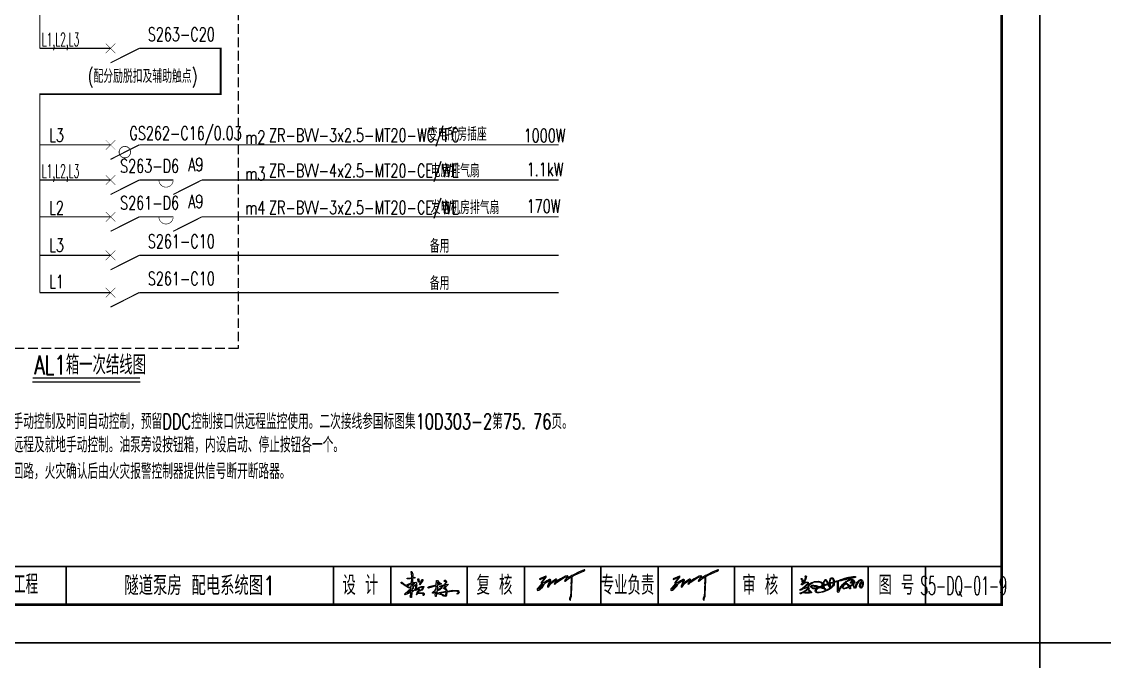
# Model space of a CAD drawing. Header units: millimetres. Extents: x 210068 to 672068, y -299976 to -107099.
# Drawn here: x 393402 to 421754, y -264974 to -248233 of the extents above; entities that cross this region are included whole.
import ezdxf
from ezdxf.enums import TextEntityAlignment as Align

# ---------------------------------------------------------------- set-up
doc = ezdxf.new("R2010")
doc.units = ezdxf.units.MM
doc.header["$LTSCALE"] = 1000
doc.header["$MEASUREMENT"] = 0
doc.linetypes.add('DASH', pattern=[0.35, 0.25, -0.1])
for name, color, linetype in [('1', 1, 'Continuous'), ('BXT', 7, 'Continuous'), ('E-SYST', 7, 'Continuous'), ('E-SYST-DIM', 3, 'Continuous'), ('E-TEXT-PLAN', 7, 'Continuous'), ('E-TEXT-PLAN-DER', 7, 'Continuous'), ('E-TEXT-SYST', 7, 'Continuous'), ('图框', 7, 'Continuous')]:
    doc.layers.add(name, color=color, linetype=linetype)
doc.styles.add('IDQSTYLE', font='simplex1.shx', dxfattribs={"width": 0.7, "bigfont": 'hztxt.shx'})
doc.styles.get("Standard").update_dxf_attribs({"font": 'simplex1.shx', "width": 0.7, "bigfont": 'HZTXT.shx'})
doc.styles.add('四航院', font='simplex1.shx', dxfattribs={"width": 0.7, "height": 3.5, "bigfont": 'HZTXT.shx'})

# ---------------------------------------------------------------- blocks, each defined once
blk = doc.blocks.new('HC000792')
at = {"color": 0, "linetype": 'Continuous'}
for points, const_width in [([(0, -7.5), (-3.79, 0)], 0.3), ([(1.25, 1.25), (-1.25, -1.25)], 0.1), ([(-1.25, 1.25), (1.25, -1.25)], 0.1)]:
    blk.add_lwpolyline(points, dxfattribs=dict(at, const_width=const_width))
at = {"color": 0, "linetype": 'Continuous', "const_width": 0.2}
blk.add_lwpolyline([(-1.9, -5.25, 1), (-1.9, -2.25, 1)], format="xyb", close=True, dxfattribs=at)
at = {"layer": 'E-TEXT-PLAN-DER', "color": 0, "style": 'IDQSTYLE', "width": 0.7}
blk.add_attdef('PSFHATT', (3.25, -7.5), '', height=2.5, dxfattribs=at)
blk = doc.blocks.new('HC000789')
at = {"color": 0, "linetype": 'Continuous'}
for points, const_width in [([(0, -7.5), (-3.79, 0)], 0.3), ([(1.25, 1.25), (-1.25, -1.25)], 0.1), ([(-1.25, 1.25), (1.25, -1.25)], 0.1)]:
    blk.add_lwpolyline(points, dxfattribs=dict(at, const_width=const_width))
at = {"layer": 'E-TEXT-PLAN-DER', "color": 0, "style": 'IDQSTYLE', "width": 0.7}
blk.add_attdef('PSFHATT', (3.25, -7.5), '', height=2.5, dxfattribs=at)
blk = doc.blocks.new('series')
at = {"width": 0.75}
for tag, height, p in [('页码', 4, (-35, -19)), ('图名', 5, (-220, -282)), ('图号', 5, (-20, -282))]:
    blk.add_attdef(tag, text='', height=height, dxfattribs=at).set_placement(p, align=Align.MIDDLE_CENTER)
blk = doc.blocks.new('1104A')
at = {"color": 3, "linetype": 'Continuous', "const_width": 0.15}
blk.add_lwpolyline([(0, 3.75, 1), (0, 0)], format="xyb", dxfattribs=at)
at = {"color": 3, "linetype": 'Continuous', "const_width": 0.3}
blk.add_lwpolyline([(0, -7.5), (-3.79, 0)], dxfattribs=at)

msp = doc.modelspace()

# ---------------------------------------------------------------- hatches: boundary and pattern name
at = {"linetype": 'Continuous'}
h = msp.add_hatch(color=256, dxfattribs=at)
h.paths.add_polyline_path([(403605.3, -263016.1), (403584.3, -263040.1), (403584.3, -263052.1), (403599.3, -263058.1), (403437.3, -263211.1), (403434.3, -263229.1), (403443.3, -263235.1), (403593.3, -263169.1), (403593.3, -263226.1), (403575.3, -263265.1), (403584.3, -263274.1), (403584.3, -263304.1), (403608.3, -263307.1), (403617.3, -263160.1), (403713.3, -263097.1), (403713.3, -263118.1), (403728.3, -263124.1, -0.219057), (403908.3, -263037.1), (403878.3, -263091.1), (403827.3, -263133.1), (403884.3, -263112.1), (403920.3, -263070.1), (403929.3, -263019.1, 0.293496), (403734.3, -263100.1), (403740.3, -263001.1), (403749.3, -262986.1), (403746.3, -262968.1), (403722.3, -262989.1, -0.49928), (403620.3, -263127.1), (403632.3, -263073.1), (403653.3, -263064.1), (403650.3, -263031.1), (403638.3, -263034.1), (403707.3, -262986.1), (403740.3, -262944.1), (403743.3, -262917.1), (403722.3, -262902.1), (403638.3, -262908.1), (403638.3, -262833.1), (403647.3, -262797.1), (403686.3, -262788.1), (403686.3, -262800.1), (403701.3, -262797.1), (403701.3, -262773.1), (403647.3, -262776.1), (403641.3, -262689.1), (403620.3, -262620.1), (403605.3, -262620.1), (403602.3, -262650.1), (403611.3, -262662.1), (403617.3, -262782.1), (403584.3, -262794.1), (403500.3, -262794.1), (403500.3, -262818.1), (403575.3, -262815.1), (403617.3, -262803.1), (403611.3, -262920.1), (403500.3, -262965.1), (403509.3, -262998.1), (403524.3, -262998.1), (403524.3, -262980.1), (403545.3, -262980.1), (403557.3, -262962.1), (403611.3, -262944.1)])
h.paths.add_polyline_path([(403632.3, -262977.1), (403638.3, -262935.1), (403692.3, -262926.1), (403692.3, -262938.1), (403641.3, -262983.1)], flags=16)
h.paths.add_polyline_path([(403596.3, -263088.1), (403596.3, -263142.1), (403500.3, -263190.1)], flags=16)
for points in [[(403785.3, -262875.1), (403785.3, -262851.1), (403773.3, -262854.1), (403779.3, -262815.1), (403803.3, -262815.1), (403809.3, -262905.1), (403800.3, -262905.1)], [(403533.3, -263052.1), (403566.3, -263055.1), (403569.3, -263040.1), (403554.3, -263022.1), (403545.3, -263031.1), (403491.3, -263004.1), (403359.3, -262902.1), (403338.3, -262902.1, 0.426792), (403380.3, -262950.1), (403389.3, -262965.1)], [(403827.3, -262971.1), (403821.3, -262965.1), (403881.3, -262863.1), (403851.3, -262869.1), (403893.3, -262833.1), (403908.3, -262836.1), (403908.3, -262863.1)], [(404487.3, -262941.1), (404496.3, -262950.1), (404526.3, -262911.1, 0.66475), (404478.3, -262851.1), (404472.3, -262893.1), (404490.3, -262878.1, -0.537712)]]:
    msp.add_hatch(color=256, dxfattribs=at).paths.add_polyline_path(points)
h = msp.add_hatch(color=256, dxfattribs=at)
h.paths.add_polyline_path([(407055, -262958.5), (407062.2, -262954.9), (407055, -262976.5), (407015.4, -263026.9), (406972.2, -263066.5), (406936.2, -263088.1), (406957.8, -263048.5)], flags=17)
h.paths.add_polyline_path([(408145.8, -262580.5), (408142.2, -262576.9), (408131.4, -262576.9), (408091.8, -262598.5), (408005.4, -262630.9), (407832.6, -262717.3), (407796.6, -262724.5), (407785.8, -262735.3), (407785.8, -262742.5), (407706.6, -262792.9), (407713.8, -262753.3), (407699.4, -262738.9), (407685, -262735.3), (407638.2, -262749.7), (407515.8, -262814.5), (407418.6, -262879.3), (407411.4, -262879.3), (407422.2, -262850.5), (407418.6, -262832.5), (407411.4, -262825.3), (407389.8, -262825.3), (407289, -262893.7), (407213.4, -262969.3), (407256.6, -262850.5), (407256.6, -262839.7), (407245.8, -262828.9), (407217, -262836.1), (407155.8, -262868.5), (407073, -262922.5), (407033.4, -262915.3), (407141.4, -262767.7), (407145, -262753.3), (407127, -262742.5), (406965, -262810.9), (406965, -262821.7), (406975.8, -262828.9), (407112.6, -262771.3), (407008.2, -262911.7), (407008.2, -262926.1), (407015.4, -262933.3), (407047.8, -262940.5), (407001, -262976.5), (406911, -263066.5), (406903.8, -263080.9), (406903.8, -263109.7), (406914.6, -263120.5), (406947, -263109.7), (406983, -263084.5), (407037, -263034.1), (407065.8, -262998.1), (407101.8, -262926.1), (407188.2, -262872.1), (407231.4, -262854.1), (407170.2, -263008.9), (407170.2, -263023.3), (407184.6, -263034.1), (407209.8, -263012.5), (407245.8, -262962.1), (407289, -262918.9), (407350.2, -262872.1), (407397, -262846.9), (407386.2, -262882.9), (407350.2, -262944.1), (407357.4, -262958.5), (407379, -262947.7), (407411.4, -262908.1), (407555.4, -262814.5), (407634.6, -262774.9), (407670.6, -262760.5), (407688.6, -262760.5), (407688.6, -262774.9), (407620.2, -262864.9), (407623.8, -262875.7), (407638.2, -262875.7), (407713.8, -262810.9), (407789.4, -262767.7), (407793, -262875.7), (407785.8, -262929.7), (407789.4, -262972.9), (407782.2, -263034.1), (407782.2, -263156.5), (407771.4, -263260.9), (407746.2, -263332.9), (407749.8, -263358.1), (407764.2, -263376.1), (407771.4, -263376.1), (407778.6, -263365.3), (407771.4, -263336.5), (407796.6, -263271.7), (407803.8, -263224.9), (407818.2, -262836.1), (407814.6, -262753.3), (407893.8, -262706.5), (408113.4, -262612.9), (408153, -262587.7)])
h = msp.add_hatch(color=256, dxfattribs=at)
h.paths.add_polyline_path([(410555, -262958.5), (410562.2, -262954.9), (410555, -262976.5), (410515.4, -263026.9), (410472.2, -263066.5), (410436.2, -263088.1), (410457.8, -263048.5)], flags=17)
h.paths.add_polyline_path([(411645.8, -262580.5), (411642.2, -262576.9), (411631.4, -262576.9), (411591.8, -262598.5), (411505.4, -262630.9), (411332.6, -262717.3), (411296.6, -262724.5), (411285.8, -262735.3), (411285.8, -262742.5), (411206.6, -262792.9), (411213.8, -262753.3), (411199.4, -262738.9), (411185, -262735.3), (411138.2, -262749.7), (411015.8, -262814.5), (410918.6, -262879.3), (410911.4, -262879.3), (410922.2, -262850.5), (410918.6, -262832.5), (410911.4, -262825.3), (410889.8, -262825.3), (410789, -262893.7), (410713.4, -262969.3), (410756.6, -262850.5), (410756.6, -262839.7), (410745.8, -262828.9), (410717, -262836.1), (410655.8, -262868.5), (410573, -262922.5), (410533.4, -262915.3), (410641.4, -262767.7), (410645, -262753.3), (410627, -262742.5), (410465, -262810.9), (410465, -262821.7), (410475.8, -262828.9), (410612.6, -262771.3), (410508.2, -262911.7), (410508.2, -262926.1), (410515.4, -262933.3), (410547.8, -262940.5), (410501, -262976.5), (410411, -263066.5), (410403.8, -263080.9), (410403.8, -263109.7), (410414.6, -263120.5), (410447, -263109.7), (410483, -263084.5), (410537, -263034.1), (410565.8, -262998.1), (410601.8, -262926.1), (410688.2, -262872.1), (410731.4, -262854.1), (410670.2, -263008.9), (410670.2, -263023.3), (410684.6, -263034.1), (410709.8, -263012.5), (410745.8, -262962.1), (410789, -262918.9), (410850.2, -262872.1), (410897, -262846.9), (410886.2, -262882.9), (410850.2, -262944.1), (410857.4, -262958.5), (410879, -262947.7), (410911.4, -262908.1), (411055.4, -262814.5), (411134.6, -262774.9), (411170.6, -262760.5), (411188.6, -262760.5), (411188.6, -262774.9), (411120.2, -262864.9), (411123.8, -262875.7), (411138.2, -262875.7), (411213.8, -262810.9), (411289.4, -262767.7), (411293, -262875.7), (411285.8, -262929.7), (411289.4, -262972.9), (411282.2, -263034.1), (411282.2, -263156.5), (411271.4, -263260.9), (411246.2, -263332.9), (411249.8, -263358.1), (411264.2, -263376.1), (411271.4, -263376.1), (411278.6, -263365.3), (411271.4, -263336.5), (411296.6, -263271.7), (411303.8, -263224.9), (411318.2, -262836.1), (411314.6, -262753.3), (411393.8, -262706.5), (411613.4, -262612.9), (411653, -262587.7)])
h = msp.add_hatch(color=256)
h.paths.add_polyline_path([(413931.4, -262757.8, 0.4327362), (413923.3, -262751, -0.414825), (413917.2, -262746.2, -0.2174435), (413939.8, -262739.1, -0.3028238), (413952.6, -262758.1, -0.0646195), (413938.8, -262824.4, 0.0020696), (413892.8, -262901.3, -0.0118612), (413863.8, -262927.4, 0.7994399), (413876.4, -262930.3, -0.0277972), (413939.3, -262900.3, -0.1025058), (413987.2, -262901.1, -0.2791053), (413997.7, -262911.2, -0.3766822), (413994.9, -262952.2, -0.0137946), (413903.5, -263034.3, 0.0411371), (413884.8, -263049.4, 0.3266972), (413899.9, -263050.9, -0.0497927), (413968.5, -263037.2, 0.1381295), (413991.1, -263030, 0.0043732), (413996.8, -262998.1, -0.0037903), (414028, -262954.7, -0.0731098), (414091.9, -262912.5, -0.0392957), (414163.9, -262888.1, -0.0576859), (414298.5, -262881.6, -0.0451618), (414362.2, -262913.1, -0.096541), (414385.9, -262954.3, -0.063701), (414373.9, -262990.6, 0.7152111), (414379.2, -262993.8, 0.0348217), (414393.7, -262986, -0.0050491), (414393.3, -262945.9, -0.0699507), (414406, -262887.4, -0.0946028), (414451.8, -262833, -0.4266704), (414466, -262834.8, -0.1664051), (414490.4, -262862.8, -0.0455592), (414518.9, -262919.7, 0.3457404), (414534.6, -262937.1, 0.3271849), (414558.7, -262926.4, -0.006336), (414564.2, -262859.7, -0.0704587), (414593.8, -262798.8, -0.2771538), (414634.7, -262787.8, -0.2582571), (414659.4, -262811.6, -0.0598532), (414680.3, -262859.4, 0.0331616), (414683.2, -262888.3), (414723, -262878.4, 0.0061849), (414781.2, -262863.1, -0.0154702), (414928.5, -262808.3, -0.0237323), (415052.8, -262774.5, -0.0275198), (415179.7, -262755.1, -0.0939047), (415233.7, -262755.7, -0.6394761), (415234.5, -262779.2, -0.0844158), (415170.3, -262799.9, -0.0132345), (415031.7, -262827.4, 0.00764), (414800.5, -262879.1, 0.4170973), (414787.5, -262896.9, -0.0068591), (414784.8, -263060.8, 0.052186), (414786.3, -263105.7, 0.9171388), (414798.3, -263107.1, -0.0654685), (414854.8, -263016.8, -0.040623), (414923, -262933, -0.0295505), (415006.8, -262873.5, -0.0510813), (415097.4, -262831.9, -0.0592818), (415159.4, -262830.6, -0.0981614), (415205.2, -262857.1, -0.1186853), (415217.9, -262908.9, -0.1726922), (415198, -262949.3, 0.0946632), (415182.9, -262958.9, 0.0521788), (415212.9, -263028.2, 0.3405225), (415226.7, -263038, 0.25885), (415235.6, -263023.5, -0.0721136), (415254.2, -262949, -0.0415148), (415313.7, -262864.7, -0.0470668), (415350.5, -262837.2, -0.1827595), (415383.1, -262830.6, -0.2343197), (415420, -262859.1, -0.0735697), (415433.5, -262892, -0.0388471), (415436.8, -262917.1, -0.074643), (415426.2, -263010.6, -0.0217995), (415413.7, -263041.5, -0.1539104), (415388.4, -263061.2, -0.223788), (415370, -263058.2, -0.1622081), (415346, -263026.9, -0.1397454), (415348, -262973.4, -0.0385409), (415379.4, -262893, 0.0143412), (415391.9, -262869.1, 0.309375), (415388.1, -262856.4, 0.2722505), (415371.7, -262851.2, 0.128075), (415345.2, -262868.2, 0.0555112), (415309.1, -262908.8, 0.0577165), (415275.9, -262967, 0.0259253), (415254.8, -263034.6, -0.168675), (415233.3, -263064.8, -0.1362568), (415210.1, -263058.4, -0.1167027), (415180.9, -263008.3, -0.032028), (415171.6, -262981.3, 0.5041088), (415163.2, -262980.4, -0.0231096), (415131.8, -262998.9, -0.0152378), (415105.7, -263013.2, 0.3334555), (415101.3, -263026.4, 0.044295), (415106.7, -263064.8, -0.2384524), (415102.4, -263079.3, -0.2012734), (415089.6, -263078.5, -0.0718023), (415077.2, -263067.4, -0.1000271), (415065.3, -263042.2, 0.2425395), (415060.1, -263034.9, 0.2253254), (415048.4, -263038.3, -0.0305318), (414970.2, -263072.2, -0.0623434), (414931.6, -263078.2, -0.0254803), (414916, -263070.3, -0.1584213), (414900.9, -263042.2, -0.0347172), (414900.3, -263035.2, -0.0931023), (414912, -262998.9, -0.0511314), (414946.2, -262952.1, -0.0518468), (414978.2, -262930, -0.0699281), (415005.5, -262929.7, -0.0862153), (415032.2, -262947, 0.0042666), (415050, -262967.7, -0.0082458), (415072.9, -263007.1, 0.4672977), (415085.5, -263006.7, 0.2152786), (415089, -262988.9, -0.1146676), (415091.9, -262982.5, -0.2545008), (415097.8, -262988.2, 0.157949), (415102.8, -262995.2, 0.0496999), (415132.9, -262976.5, 0.0431146), (415161.5, -262955.9, 0.1935942), (415153.7, -262941.3, -0.0042784), (415140, -262907.1, 0.3613943), (415129.5, -262909.2, 0.0482181), (415114.6, -262928.1, -0.1901289), (415105.6, -262926, -0.2330104), (415108.1, -262911.7, -0.1097301), (415128, -262884.1, -0.4251917), (415152.1, -262884, -0.0321403), (415165.6, -262916.4, 0.0623462), (415176.2, -262938.1, 0.1551652), (415187.1, -262933.2, 0.1479596), (415194.6, -262901, 0.1345155), (415177.9, -262863.1, 0.1393905), (415122.6, -262846.3, 0.0360024), (415040.6, -262873.9, 0.0208982), (414954.5, -262930.7, 0.0282837), (414870.6, -263024.2), (414839, -263070.5), (414810.5, -263141.6), (414794.1, -263171.1), (414778.9, -263171.1), (414769.7, -263159.6), (414765.8, -263129.7, -0.0460679), (414764.8, -262994.1, -0.0082422), (414767.5, -262927.4, 0.0338811), (414768, -262897.7, 0.5113301), (414756.3, -262887.2, -0.0582598), (414703.8, -262902.4, 0.1369115), (414687.5, -262911.3, 0.1861389), (414682.5, -262940.9, -0.2193356), (414658.3, -263001.5, -0.0562723), (414574.2, -263080.5, -0.0279825), (414409, -263152.7, -0.0286218), (414285.9, -263180.7, -0.0620296), (414231.2, -263177.7, -0.1104476), (414190.2, -263155.8, -0.1967704), (414182.3, -263118.8, -0.1131678), (414200.7, -263084.9, -0.0371835), (414218.7, -263073.2, 0.6466787), (414214.9, -263070.7, -0.1576124), (414187.9, -263078.2, -0.0170253), (414133.2, -263075.5, -0.1193186), (414089.8, -263053.6, -0.1690436), (414067.5, -263020.3, -0.2332322), (414074.7, -262995.2, -0.1410183), (414107.2, -262979.7, -0.0508835), (414148.4, -262981.8, -0.0195394), (414209, -262993.7, -0.0304809), (414299, -263019.2, 0.1215215), (414315.8, -263019, 0.0485331), (414345.8, -262998.4, 0.147562), (414361.2, -262971.6, 0.1370582), (414358.9, -262939.5, 0.0665455), (414332.6, -262915.7, 0.0377993), (414284.9, -262899.9, 0.0299176), (414214, -262900, 0.0427972), (414133.1, -262915.4, 0.0420571), (414057.7, -262958.3, 0.0981624), (414018.3, -263002.5, 0.0841314), (414009, -263033.8, -0.1519375), (414024.3, -263057.6, -0.3106588), (414014, -263067.9, 0.3875144), (414011.5, -263084.3, 0.0608374), (414042.1, -263124.8, -0.0011282), (414058.2, -263140.2, 0.0072521), (414086.9, -263162.6, -0.3491084), (414090.2, -263175.6, 1.2567844), (414087.3, -263178.6, -0.2568734), (414070.7, -263183.6, -0.0124278), (413999.7, -263189, -0.0245348), (413891.4, -263185.3, 0.0325614), (413850.9, -263185.9, -0.0617886), (413801.8, -263208.4, -0.5628851), (413784.1, -263192.9, -0.2086462), (413797.7, -263178.2, -0.1119134), (413851.5, -263167.9, 0.0189876), (413870.2, -263156.2, -0.0015636), (413965.4, -263088.4, 0.0431656), (413997.3, -263064.9, 0.2774168), (413987.7, -263052.2, 0.0215885), (413911.9, -263068, 0.0625001), (413853, -263084.8, 0.0430708), (413806.1, -263115, -0.1160671), (413783.6, -263110.2, -0.4490408), (413788.4, -263096.8, -0.0009373), (413818.6, -263079.1, 0.0358329), (413899.3, -263015.4, 0.0144033), (413977.1, -262944.3, -0.0026158), (413988.9, -262928.2, 0.2401308), (413982.9, -262913.2, 0.1301719), (413938.3, -262917.7, 0.0410354), (413883.1, -262948.8, 0.0090065), (413848.7, -262969.5, -0.1516466), (413820.8, -262966.8, -0.1315232), (413813.9, -262955.4, -0.1772201), (413833.1, -262934.8, -0.0119865), (413846, -262920.7, 0.1895782), (413845.1, -262895.2, 0.0195597), (413841.8, -262857.4, 0.0812343), (413822.2, -262834, -0.0497585), (413812.9, -262820.6, -0.2540424), (413814.6, -262808.2, -0.30104), (413830.3, -262806, -0.2307617), (413832.5, -262808.3, -0.0165178), (413847.1, -262827.2, -0.0043282), (413863.2, -262849.6, -0.0040155), (413866.7, -262894.1, 0.3889693), (413879, -262888.7, -0.0727992), (413901.5, -262853.3, -0.0107612), (413915.6, -262821.5, 0.0023371), (413929.1, -262784.8, 0.0646151)])
h.paths.add_polyline_path([(414486.7, -262900.2, 0.0065219), (414505.4, -262931.7, -0.2716971), (414508, -262944.4, -0.240232), (414498.3, -262950.5, 0.046381), (414472.1, -262957.1, 0.0200979), (414417.9, -262979.5, -0.4281212), (414407.5, -262978.2, -0.2210185), (414404.5, -262967.3, -0.046018), (414412, -262912.4, 0.0496636), (414423.5, -262884, -0.130486), (414447.2, -262856.9), (414454, -262854.5, -0.3156224), (414464.4, -262863.8, -0.0200788)], flags=16)
h.paths.add_polyline_path([(414518, -262963.9, 0.0405167), (414520.4, -262976, -0.0162823), (414540.6, -263012.7, 0.0839158), (414563.5, -263040.9, 0.4083665), (414576.3, -263039.6, 0.0091667), (414575.6, -263009.7, 0.0198115), (414571.4, -262954.9, -0.183743), (414577.6, -262942.5, -0.0325545), (414595.7, -262938.2, 0.0125035), (414652.1, -262920.7, -0.1784633), (414662.3, -262918.1, -0.0798844), (414663.5, -262940.1, -0.0426192), (414640.3, -262985, -0.0147428), (414585.3, -263048.4, 0.0005419), (414486.3, -263101.3, -0.01808), (414370.6, -263147.5, -0.0364788), (414303.2, -263160.8, -0.056104), (414243.7, -263160, -0.1075588), (414214.2, -263145.6, -0.1739776), (414203.8, -263122.4, -0.2239365), (414214.2, -263099.1, -0.0605148), (414252.1, -263072.1, -0.0176263), (414304, -263046.9, -0.1133686), (414314.3, -263046.9, 0.0030335), (414351, -263057.3, -0.0104927), (414397.4, -263071.4, -0.0302672), (414415.1, -263078.9, -0.0453155), (414425.9, -263084.9, -0.1046585), (414429, -263086.7, 0.1444517), (414444, -263093.3, 0.4530348), (414455.2, -263089.6, 0.3138115), (414456.2, -263083.2, 0.0522387), (414439.3, -263071.8, 0.0569054), (414421.8, -263061.9, -0.2850284), (414418.2, -263054.6, 0.0893207), (414413.7, -263029.1, -0.1474286), (414409.6, -263008.8, -0.2223063), (414421.9, -262999.9, 0.0107226), (414469.8, -262981, 0.0287759), (414509.3, -262962.9, -0.4496064)], flags=16)
h.paths.add_polyline_path([(414579.8, -262862.5, -0.0474508), (414595.6, -262821.2, -0.3272478), (414619.2, -262807.7, -0.2577654), (414644.6, -262830.6, 0.0319868), (414653.7, -262851.8, -0.0621655), (414659.7, -262892.4, -0.4762855), (414652.7, -262900.5, -0.021082), (414601.1, -262916.8, -0.0341056), (414579.4, -262922, -0.2405952), (414575.1, -262916.6, -0.0718276)], flags=16)
h.paths.add_polyline_path([(414536.7, -262952.6, -0.3115096), (414538.7, -262952.1, 0.0911218), (414547, -262952.2, -0.0446169), (414559, -262950.6, -0.2547374), (414561.5, -262956.6, 0.043825), (414561.7, -262980.1, 0.0541408), (414565.8, -263003.5, -0.5119127), (414564.1, -263007.3, -0.250815), (414557.4, -263003.5, -0.0680889), (414554.3, -262997.3, 0.0275946), (414545.7, -262971.4), (414536.5, -262955.2, -0.4388178)], flags=16)
h.paths.add_polyline_path([(414394.3, -263008.9, -0.0707934), (414400.2, -263025.9, -0.03684), (414403.1, -263050, -0.5117016), (414398.3, -263051.7, 0.0080913), (414375, -263043.5, -0.0360686), (414354.4, -263035.1, 0.0687236), (414337.8, -263032.8, -1.0248645), (414337.9, -263029.4, 0.0863238), (414346.7, -263027.5, 0.0287724), (414378.4, -263010.1, -0.2793862)], flags=16)
h.paths.add_polyline_path([(414280.9, -263038.4, 0.1271146), (414273.7, -263041.3, -0.0846139), (414251.5, -263050.9, -0.0075428), (414208, -263059.8, -0.0803604), (414150.1, -263062.5, -0.1455319), (414109.7, -263050.3, -0.072881), (414089.7, -263031, -0.3566055), (414089.8, -263009.7, -0.2035049), (414106.8, -263002, -0.0855498), (414129.3, -263000.9, -0.0046076), (414173.1, -263007.5, 0.0120104), (414248.9, -263025.6, 0.0170637), (414278.8, -263032.4, -0.6496536)], flags=16)
h.paths.add_polyline_path([(414869.9, -262837.5, -0.0443046), (414883.1, -262831.8, -0.0042637), (415049.6, -262785.2, -0.0083353), (415146.7, -262769.6, 0.0005722), (415205.2, -262764.1, -0.0615942), (415215.8, -262768, -0.6713136), (415213.5, -262771.2, -0.0126638), (415151.6, -262785.2, -0.0183642), (415087.5, -262797.9, -0.0134821), (414975.5, -262820.5, 0.015232), (414904.2, -262835, 0.079126), (414876.8, -262840.7, -0.0900793), (414872.3, -262842.8, -1.1085934)], flags=16)
h.paths.add_polyline_path([(414920.8, -263012.1, -0.0724163), (414936.4, -262990.3, -0.0758288), (414963.6, -262959.8, -0.1260936), (414989.5, -262950.2, -0.1837588), (415020.2, -262963.7, -0.0604555), (415041.7, -262995.2, -0.0556187), (415052.1, -263020.5), (415014.7, -263040.9), (414953, -263064.1, -0.0936187), (414939.1, -263066.5, -0.1037716), (414920.1, -263059.6, -0.1768534), (414912.8, -263043.7, -0.2049788)], flags=16)
h.paths.add_polyline_path([(414070.2, -263162.9, -0.5717642), (414067.7, -263166.5, 0.0055015), (414029.6, -263167, 0.0030436), (413970.4, -263169.3, -0.0058344), (413915, -263169.1, -0.0217204), (413890.4, -263168, -0.0474839), (413878.9, -263167.4, -0.9236702), (413877.7, -263163.6, 0.1291052), (413885, -263162.1, 0.0216292), (413891.5, -263158.4, 0.0282954), (413897.2, -263155.2, -0.0034908), (413963.9, -263111.2, -0.1003003), (413990, -263092.8, -0.1688866), (413999, -263092.8, -0.0769142), (414003.1, -263104.3, 0.0384114), (414015.7, -263122.9, -0.0277339), (414034.5, -263142.2, 0.0181475), (414057.6, -263157.8, 0.0503106)], flags=16)
h.paths.add_polyline_path([(415079.2, -263022.2, -0.3394371), (415085.1, -263017.8), (415086.4, -263017.8, -0.0911281), (415090.7, -263018.3, -0.1197509), (415091.5, -263019.3, -0.2175607), (415092.5, -263023.1, -0.1720675), (415090.2, -263028.1, -0.3453662), (415086.1, -263029.5, -0.180886), (415081, -263026.4, -0.2867065)], flags=16)
h.paths.add_polyline_path([(415372.9, -262972, 0.0269927), (415378.1, -262949.8, -0.0167424), (415388.1, -262920.8, 0.0736244), (415394.2, -262901.3, -0.1008778), (415398.2, -262888.7, -0.5931232), (415404.5, -262888.8, -0.1527362), (415415.9, -262929.7, -0.0390382), (415407, -262995.6, -0.0762334), (415389.6, -263037.1, -0.5122047), (415371.1, -263037.4, -0.0923839), (415364.8, -263020, -0.0797837), (415364.7, -263003.5, -0.0636056)], flags=16)
h = msp.add_hatch(color=256, dxfattribs=at)
edge = h.paths.add_edge_path()
edge.add_line((403926.3, -263253.1), (403917.3, -263253.1))
edge.add_line((403917.3, -263253.1), (403917.3, -263211.1))
edge.add_line((403917.3, -263211.1), (403908.3, -263199.1))
edge.add_line((403908.3, -263199.1), (403767.3, -263199.1))
edge.add_line((403767.3, -263199.1), (403746.3, -263235.1))
edge.add_line((403746.3, -263235.1), (403737.3, -263232.1))
edge.add_line((403737.3, -263232.1), (403770.3, -263148.1))
edge.add_line((403770.3, -263148.1), (403779.3, -263148.1))
edge.add_line((403779.3, -263148.1), (403806.3, -263082.1))
edge.add_line((403806.3, -263082.1), (403821.3, -263082.1))
edge.add_line((403821.3, -263082.1), (403821.3, -263115.1))
edge.add_line((403821.3, -263115.1), (403782.3, -263181.1))
edge.add_line((403782.3, -263181.1), (403926.3, -263184.1))
edge.add_arc((403899.3, -263218.6), 43.8, -51.9818, 51.9818, ccw=False)
h = msp.add_hatch(color=256, dxfattribs=at)
h.paths.add_polyline_path([(404163.3, -263172.1), (404160.3, -263187.1), (404187.3, -263187.1), (404244.3, -263163.1), (404232.3, -263217.1), (404235.3, -263277.1), (404253.3, -263277.1), (404277.3, -263142.1), (404349.3, -263100.1), (404409.3, -263049.1), (404406.3, -263031.1), (404388.3, -263049.1), (404283.3, -263103.1), (404298.3, -263025.1), (404283.3, -263025.1), (404292.3, -262983.1), (404391.3, -262956.1), (404391.3, -262941.1), (404325.3, -262905.1), (404289.3, -262863.1), (404265.3, -262863.1), (404259.3, -262968.1), (404076.3, -263016.1), (404070.3, -263025.1), (404046.3, -263028.1), (404040.3, -263046.1), (404052.3, -263055.1), (404259.3, -262995.1), (404256.3, -263067.1), (404229.3, -263109.1)])
h.paths.add_polyline_path([(404292.3, -262959.1), (404292.3, -262905.1), (404349.3, -262944.1)], flags=16)
h = msp.add_hatch(color=256, dxfattribs=at)
h.paths.add_polyline_path([(404511.3, -262995.1), (404460.3, -263049.1), (404460.3, -263067.1), (404517.3, -263109.1), (404514.3, -263139.1), (404295.3, -263178.1), (404292.3, -263193.1), (404301.3, -263205.1), (404421.3, -263244.1), (404430.3, -263256.1), (404487.3, -263274.1), (404511.3, -263268.1), (404526.3, -263244.1), (404538.3, -263163.1), (404757.3, -263139.1), (404829.3, -263151.1), (404829.3, -263178.1), (404808.3, -263196.1), (404805.3, -263214.1, 1.055254), (404808.3, -263118.1), (404697.3, -263115.1), (404541.3, -263136.1), (404520.3, -263073.1), (404487.3, -263058.1), (404565.3, -262974.1), (404568.3, -262959.1), (404487.3, -262965.1), (404352.3, -263010.1), (404352.3, -263028.1), (404373.3, -263034.1), (404451.3, -263004.1)])
h.paths.add_polyline_path([(404517.3, -263163.1), (404505.3, -263232.1), (404490.3, -263247.1), (404451.3, -263238.1), (404355.3, -263190.1)], flags=16)

# ---------------------------------------------------------------- linework, layer by layer
msp.add_line((393689.1, -257659.1), (396501.8, -257659.1))
for points in [[(420068.5, -264491.9), (420068.5, -234791.9), (378068.5, -234791.9), (378068.5, -264491.9)], [(462068.5, -264491.9), (462068.5, -234791.9), (420068.5, -234791.9), (420068.5, -264491.9)], [(420068.5, -294191.9), (420068.5, -264491.9), (378068.5, -264491.9), (378068.5, -294191.9)], [(462068.5, -294191.9), (462068.5, -264491.9), (420068.5, -264491.9), (420068.5, -294191.9)]]:
    msp.add_lwpolyline(points, close=True)
for points, const_width in [([(419068.5, -235791.9), (381068.5, -235791.9), (381068.5, -263491.9), (419068.5, -263491.9), (419068.5, -235791.9)], 70), ([(393689.3, -257559.1), (396502, -257559.1)], 40), ([(381068.5, -262491.9), (419068.5, -262491.9)], 40), ([(408568.5, -263491.9), (408568.5, -262491.9)], 40), ([(410068.5, -263491.9), (410068.5, -262491.9)], 40), ([(412068.5, -263491.9), (412068.5, -262491.9)], 40), ([(413568.5, -263491.9), (413568.5, -262491.9)], 40), ([(415568.5, -263491.9), (415568.5, -262491.9)], 40), ([(417068.5, -263491.9), (417068.5, -262491.9)], 40)]:
    msp.add_lwpolyline(points, dxfattribs=dict(const_width=const_width))
for points in [[(403608.3, -263307.1), (403584.3, -263304.1), (403584.3, -263274.1), (403575.3, -263265.1), (403593.3, -263226.1), (403593.3, -263169.1), (403443.3, -263235.1), (403434.3, -263229.1), (403437.3, -263211.1), (403599.3, -263058.1), (403584.3, -263052.1), (403584.3, -263040.1), (403605.3, -263016.1), (403611.3, -262944.1), (403557.3, -262962.1), (403545.3, -262980.1), (403524.3, -262980.1), (403524.3, -262998.1), (403509.3, -262998.1), (403500.3, -262965.1), (403611.3, -262920.1), (403617.3, -262803.1), (403575.3, -262815.1), (403500.3, -262818.1), (403500.3, -262794.1), (403584.3, -262794.1), (403617.3, -262782.1), (403611.3, -262662.1), (403602.3, -262650.1), (403605.3, -262620.1), (403620.3, -262620.1), (403641.3, -262689.1), (403647.3, -262776.1), (403701.3, -262773.1), (403701.3, -262797.1), (403686.3, -262800.1), (403686.3, -262788.1), (403647.3, -262797.1), (403638.3, -262833.1), (403638.3, -262908.1), (403722.3, -262902.1), (403743.3, -262917.1), (403740.3, -262944.1), (403707.3, -262986.1), (403638.3, -263034.1), (403650.3, -263031.1), (403653.3, -263064.1), (403632.3, -263073.1), (403620.3, -263127.1, 0.49928), (403722.3, -262989.1), (403746.3, -262968.1), (403749.3, -262986.1), (403740.3, -263001.1), (403734.3, -263100.1, -0.293496), (403929.3, -263019.1), (403920.3, -263070.1), (403884.3, -263112.1), (403827.3, -263133.1), (403878.3, -263091.1), (403908.3, -263037.1, 0.219057), (403728.3, -263124.1), (403713.3, -263118.1), (403713.3, -263097.1), (403617.3, -263160.1)], [(403566.3, -263055.1), (403533.3, -263052.1), (403389.3, -262965.1), (403380.3, -262950.1, -0.426792), (403338.3, -262902.1), (403359.3, -262902.1), (403491.3, -263004.1), (403545.3, -263031.1), (403554.3, -263022.1), (403569.3, -263040.1)], [(403926.3, -263253.1), (403917.3, -263253.1), (403917.3, -263211.1), (403908.3, -263199.1), (403767.3, -263199.1), (403746.3, -263235.1), (403737.3, -263232.1), (403770.3, -263148.1), (403779.3, -263148.1), (403806.3, -263082.1), (403821.3, -263082.1), (403821.3, -263115.1), (403782.3, -263181.1), (403926.3, -263184.1, -0.487536)], [(404487.3, -263274.1), (404430.3, -263256.1), (404421.3, -263244.1), (404301.3, -263205.1), (404292.3, -263193.1), (404295.3, -263178.1), (404514.3, -263139.1), (404517.3, -263109.1), (404460.3, -263067.1), (404460.3, -263049.1), (404511.3, -262995.1), (404451.3, -263004.1), (404373.3, -263034.1), (404352.3, -263028.1), (404352.3, -263010.1), (404487.3, -262965.1), (404568.3, -262959.1), (404565.3, -262974.1), (404487.3, -263058.1), (404520.3, -263073.1), (404541.3, -263136.1), (404697.3, -263115.1), (404808.3, -263118.1, -1.055254), (404805.3, -263214.1), (404808.3, -263196.1), (404829.3, -263178.1), (404829.3, -263151.1), (404757.3, -263139.1), (404538.3, -263163.1), (404526.3, -263244.1), (404511.3, -263268.1)], [(404496.3, -262950.1), (404487.3, -262941.1, 0.537712), (404490.3, -262878.1), (404472.3, -262893.1), (404478.3, -262851.1, -0.66475), (404526.3, -262911.1)]]:
    msp.add_lwpolyline(points, format="xyb", close=True, dxfattribs=at)
for points in [[(403785.3, -262875.1), (403785.3, -262851.1), (403773.3, -262854.1), (403779.3, -262815.1), (403803.3, -262815.1), (403809.3, -262905.1), (403800.3, -262905.1)], [(403500.3, -263190.1), (403596.3, -263142.1), (403596.3, -263088.1)], [(403641.3, -262983.1), (403692.3, -262938.1), (403692.3, -262926.1), (403638.3, -262935.1), (403632.3, -262977.1)], [(403827.3, -262971.1), (403821.3, -262965.1), (403881.3, -262863.1), (403851.3, -262869.1), (403893.3, -262833.1), (403908.3, -262836.1), (403908.3, -262863.1)], [(404253.3, -263277.1), (404235.3, -263277.1), (404232.3, -263217.1), (404244.3, -263163.1), (404187.3, -263187.1), (404160.3, -263187.1), (404163.3, -263172.1), (404229.3, -263109.1), (404256.3, -263067.1), (404259.3, -262995.1), (404052.3, -263055.1), (404040.3, -263046.1), (404046.3, -263028.1), (404070.3, -263025.1), (404076.3, -263016.1), (404259.3, -262968.1), (404265.3, -262863.1), (404289.3, -262863.1), (404325.3, -262905.1), (404391.3, -262941.1), (404391.3, -262956.1), (404292.3, -262983.1), (404283.3, -263025.1), (404298.3, -263025.1), (404283.3, -263103.1), (404388.3, -263049.1), (404406.3, -263031.1), (404409.3, -263049.1), (404349.3, -263100.1), (404277.3, -263142.1)], [(404292.3, -262959.1), (404349.3, -262944.1), (404292.3, -262905.1)], [(404505.3, -263232.1), (404517.3, -263163.1), (404355.3, -263190.1), (404451.3, -263238.1), (404490.3, -263247.1)]]:
    msp.add_lwpolyline(points, close=True, dxfattribs=at)
for points in [[(408145.8, -262580.5), (408142.2, -262576.9), (408131.4, -262576.9), (408091.8, -262598.5), (408005.4, -262630.9), (407832.6, -262717.3), (407796.6, -262724.5), (407785.8, -262735.3), (407785.8, -262742.5), (407706.6, -262792.9), (407713.8, -262753.3), (407699.4, -262738.9), (407685, -262735.3), (407638.2, -262749.7), (407515.8, -262814.5), (407418.6, -262879.3), (407411.4, -262879.3), (407422.2, -262850.5), (407418.6, -262832.5), (407411.4, -262825.3), (407389.8, -262825.3), (407289, -262893.7), (407213.4, -262969.3), (407256.6, -262850.5), (407256.6, -262839.7), (407245.8, -262828.9), (407217, -262836.1), (407155.8, -262868.5), (407073, -262922.5), (407033.4, -262915.3), (407141.4, -262767.7), (407145, -262753.3), (407127, -262742.5), (406965, -262810.9), (406965, -262821.7), (406975.8, -262828.9), (407112.6, -262771.3), (407008.2, -262911.7), (407008.2, -262926.1), (407015.4, -262933.3), (407047.8, -262940.5), (407001, -262976.5), (406911, -263066.5), (406903.8, -263080.9), (406903.8, -263109.7), (406914.6, -263120.5), (406947, -263109.7), (406983, -263084.5), (407037, -263034.1), (407065.8, -262998.1), (407101.8, -262926.1), (407188.2, -262872.1), (407231.4, -262854.1), (407170.2, -263008.9), (407170.2, -263023.3), (407184.6, -263034.1), (407209.8, -263012.5), (407245.8, -262962.1), (407289, -262918.9), (407350.2, -262872.1), (407397, -262846.9), (407386.2, -262882.9), (407350.2, -262944.1), (407357.4, -262958.5), (407379, -262947.7), (407411.4, -262908.1), (407555.4, -262814.5), (407634.6, -262774.9), (407670.6, -262760.5), (407688.6, -262760.5), (407688.6, -262774.9), (407620.2, -262864.9), (407623.8, -262875.7), (407638.2, -262875.7), (407713.8, -262810.9), (407789.4, -262767.7), (407793, -262875.7), (407785.8, -262929.7), (407789.4, -262972.9), (407782.2, -263034.1), (407782.2, -263156.5), (407771.4, -263260.9), (407746.2, -263332.9), (407749.8, -263358.1), (407764.2, -263376.1), (407771.4, -263376.1), (407778.6, -263365.3), (407771.4, -263336.5), (407796.6, -263271.7), (407803.8, -263224.9), (407818.2, -262836.1), (407814.6, -262753.3), (407893.8, -262706.5), (408113.4, -262612.9), (408153, -262587.7), (408145.8, -262580.5)], [(411645.8, -262580.5), (411642.2, -262576.9), (411631.4, -262576.9), (411591.8, -262598.5), (411505.4, -262630.9), (411332.6, -262717.3), (411296.6, -262724.5), (411285.8, -262735.3), (411285.8, -262742.5), (411206.6, -262792.9), (411213.8, -262753.3), (411199.4, -262738.9), (411185, -262735.3), (411138.2, -262749.7), (411015.8, -262814.5), (410918.6, -262879.3), (410911.4, -262879.3), (410922.2, -262850.5), (410918.6, -262832.5), (410911.4, -262825.3), (410889.8, -262825.3), (410789, -262893.7), (410713.4, -262969.3), (410756.6, -262850.5), (410756.6, -262839.7), (410745.8, -262828.9), (410717, -262836.1), (410655.8, -262868.5), (410573, -262922.5), (410533.4, -262915.3), (410641.4, -262767.7), (410645, -262753.3), (410627, -262742.5), (410465, -262810.9), (410465, -262821.7), (410475.8, -262828.9), (410612.6, -262771.3), (410508.2, -262911.7), (410508.2, -262926.1), (410515.4, -262933.3), (410547.8, -262940.5), (410501, -262976.5), (410411, -263066.5), (410403.8, -263080.9), (410403.8, -263109.7), (410414.6, -263120.5), (410447, -263109.7), (410483, -263084.5), (410537, -263034.1), (410565.8, -262998.1), (410601.8, -262926.1), (410688.2, -262872.1), (410731.4, -262854.1), (410670.2, -263008.9), (410670.2, -263023.3), (410684.6, -263034.1), (410709.8, -263012.5), (410745.8, -262962.1), (410789, -262918.9), (410850.2, -262872.1), (410897, -262846.9), (410886.2, -262882.9), (410850.2, -262944.1), (410857.4, -262958.5), (410879, -262947.7), (410911.4, -262908.1), (411055.4, -262814.5), (411134.6, -262774.9), (411170.6, -262760.5), (411188.6, -262760.5), (411188.6, -262774.9), (411120.2, -262864.9), (411123.8, -262875.7), (411138.2, -262875.7), (411213.8, -262810.9), (411289.4, -262767.7), (411293, -262875.7), (411285.8, -262929.7), (411289.4, -262972.9), (411282.2, -263034.1), (411282.2, -263156.5), (411271.4, -263260.9), (411246.2, -263332.9), (411249.8, -263358.1), (411264.2, -263376.1), (411271.4, -263376.1), (411278.6, -263365.3), (411271.4, -263336.5), (411296.6, -263271.7), (411303.8, -263224.9), (411318.2, -262836.1), (411314.6, -262753.3), (411393.8, -262706.5), (411613.4, -262612.9), (411653, -262587.7), (411645.8, -262580.5)], [(407055, -262958.5), (407062.2, -262954.9), (407055, -262976.5), (407015.4, -263026.9), (406972.2, -263066.5), (406936.2, -263088.1), (406957.8, -263048.5), (407055, -262958.5)], [(410555, -262958.5), (410562.2, -262954.9), (410555, -262976.5), (410515.4, -263026.9), (410472.2, -263066.5), (410436.2, -263088.1), (410457.8, -263048.5), (410555, -262958.5)]]:
    msp.add_lwpolyline(points, dxfattribs=at)
for points in [[(414870.6, -263024.2), (414839, -263070.5), (414810.5, -263141.6), (414794.1, -263171.1), (414778.9, -263171.1), (414769.7, -263159.6), (414765.8, -263129.7, -0.0460679), (414764.8, -262994.1, -0.0082422), (414767.5, -262927.4, 0.0338811), (414768, -262897.7, 0.5113301), (414756.3, -262887.2, -0.0582598), (414703.8, -262902.4, 0.1369115), (414687.5, -262911.3, 0.1861389), (414682.5, -262940.9, -0.2193356), (414658.3, -263001.5, -0.0562723), (414574.2, -263080.5, -0.0279825), (414409, -263152.7, -0.0286218), (414285.9, -263180.7, -0.0620296), (414231.2, -263177.7, -0.1104476), (414190.2, -263155.8, -0.1967704), (414182.3, -263118.8, -0.1131678), (414200.7, -263084.9, -0.0371835), (414218.7, -263073.2, 0.6644047), (414214.8, -263070.7, -0.1569135), (414187.9, -263078.2, -0.0170253), (414133.2, -263075.5, -0.1193186), (414089.8, -263053.6, -0.1690436), (414067.5, -263020.3, -0.2332322), (414074.7, -262995.2, -0.1410183), (414107.2, -262979.7, -0.0508835), (414148.4, -262981.8, -0.0195394), (414209, -262993.7, -0.0304809), (414299, -263019.2, 0.1215215), (414315.8, -263019, 0.0485331), (414345.8, -262998.4, 0.147562), (414361.2, -262971.6, 0.1370582), (414358.9, -262939.5, 0.0665455), (414332.6, -262915.7, 0.0377993), (414284.9, -262899.9, 0.0299176), (414214, -262900, 0.0427972), (414133.1, -262915.4, 0.0420571), (414057.7, -262958.3, 0.0981624), (414018.3, -263002.5, 0.0841314), (414009, -263033.8, -0.1519375), (414024.3, -263057.6, -0.3106588), (414014, -263067.9, 0.3875144), (414011.5, -263084.3, 0.0608374), (414042.1, -263124.8, -0.0011282), (414058.2, -263140.2, 0.0072521), (414086.9, -263162.6, -0.3491084), (414090.2, -263175.6, 1.2567844), (414087.3, -263178.6, -0.2568734), (414070.7, -263183.6, -0.0124278), (413999.7, -263189, -0.0245348), (413891.4, -263185.3, 0.0325614), (413850.9, -263185.9, -0.0617886), (413801.8, -263208.4, -0.5628851), (413784.1, -263192.9, -0.2086462), (413797.7, -263178.2, -0.1119134), (413851.5, -263167.9, 0.0189876), (413870.2, -263156.2, -0.0015636), (413965.4, -263088.4, 0.0431656), (413997.3, -263064.9, 0.2774168), (413987.7, -263052.2, 0.0215885), (413911.9, -263068, 0.0625001), (413853, -263084.8, 0.0430708), (413806.1, -263115, -0.1160671), (413783.6, -263110.2, -0.4490408), (413788.4, -263096.8, -0.0009373), (413818.6, -263079.1, 0.0358329), (413899.3, -263015.4, 0.0144033), (413977.1, -262944.3, -0.0026158), (413988.9, -262928.2, 0.2401308), (413982.9, -262913.2, 0.1301719), (413938.3, -262917.7, 0.0410354), (413883.1, -262948.8, 0.0090065), (413848.7, -262969.5, -0.1516466), (413820.8, -262966.8, -0.1315232), (413813.9, -262955.4, -0.1772201), (413833.1, -262934.8, -0.0119865), (413846, -262920.7, 0.1895782), (413845.1, -262895.2, 0.0195597), (413841.8, -262857.4, 0.0812343), (413822.2, -262834, -0.0497585), (413812.9, -262820.6, -0.2540424), (413814.6, -262808.2, -0.30104), (413830.3, -262806, -0.2307617), (413832.5, -262808.3, -0.0165178), (413847.1, -262827.2, -0.0043282), (413863.2, -262849.6, -0.0040155), (413866.7, -262894.1, 0.3889693), (413879, -262888.7, -0.0727992), (413901.5, -262853.3, -0.0107612), (413915.6, -262821.5, 0.0023371), (413929.1, -262784.8, 0.0646151), (413931.4, -262757.8, 0.4327362), (413923.3, -262751, -0.414825), (413917.2, -262746.2, -0.2174435), (413939.8, -262739.1, -0.3028238), (413952.6, -262758.1, -0.0646195), (413938.8, -262824.4, 0.0020696), (413892.8, -262901.3, -0.0118612), (413863.8, -262927.4, 0.7994399), (413876.4, -262930.3, -0.0277972), (413939.3, -262900.3, -0.1025058), (413987.2, -262901.1, -0.2791053), (413997.7, -262911.2, -0.3766822), (413994.9, -262952.2, -0.0137946), (413903.5, -263034.3, 0.0411371), (413884.8, -263049.4, 0.3266972), (413899.9, -263050.9, -0.0497927), (413968.5, -263037.2, 0.1381295), (413991.1, -263030, 0.0043732), (413996.8, -262998.1, -0.0037903), (414028, -262954.7, -0.0731098), (414091.9, -262912.5, -0.0392957), (414163.9, -262888.1, -0.0576859), (414298.5, -262881.6, -0.0451618), (414362.2, -262913.1, -0.096541), (414385.9, -262954.3, -0.063701), (414373.9, -262990.6, 0.7152111), (414379.2, -262993.8, 0.0348217), (414393.7, -262986, -0.0050491), (414393.3, -262945.9, -0.0699507), (414406, -262887.4, -0.0946028), (414451.8, -262833, -0.4266704), (414466, -262834.8, -0.1664051), (414490.4, -262862.8, -0.0455592), (414518.9, -262919.7, 0.3457404), (414534.6, -262937.1, 0.3271849), (414558.7, -262926.4, -0.006336), (414564.2, -262859.7, -0.0704587), (414593.8, -262798.8, -0.2771538), (414634.7, -262787.8, -0.2582571), (414659.4, -262811.6, -0.0598532), (414680.3, -262859.4, 0.0331616), (414683.2, -262888.3, 0.0000002), (414723, -262878.4, 0.0061849), (414781.2, -262863.1, -0.0154702), (414928.5, -262808.3, -0.0237323), (415052.8, -262774.5, -0.0275198), (415179.7, -262755.1, -0.0939047), (415233.7, -262755.7, -0.6304944), (415234.8, -262779, -0.0848295), (415170.3, -262799.9, -0.0132345), (415031.7, -262827.4, 0.00764), (414800.5, -262879.1, 0.4170973), (414787.5, -262896.9, -0.0068591), (414784.8, -263060.8, 0.052186), (414786.3, -263105.7, 0.9171388), (414798.3, -263107.1, -0.0654685), (414854.8, -263016.8, -0.040623), (414923, -262933, -0.0295505), (415006.8, -262873.5, -0.0510813), (415097.4, -262831.9, -0.0592818), (415159.4, -262830.6, -0.0981614), (415205.2, -262857.1, -0.1186853), (415217.9, -262908.9, -0.1726922), (415198, -262949.3, 0.0946632), (415182.9, -262958.9, 0.0521788), (415212.9, -263028.2, 0.3405225), (415226.7, -263038, 0.25885), (415235.6, -263023.5, -0.0721136), (415254.2, -262949, -0.0415148), (415313.7, -262864.7, -0.0470668), (415350.5, -262837.2, -0.1827595), (415383.1, -262830.6, -0.2343197), (415420, -262859.1, -0.0735697), (415433.5, -262892, -0.0388471), (415436.8, -262917.1, -0.074643), (415426.2, -263010.6, -0.0217995), (415413.7, -263041.5, -0.1539104), (415388.4, -263061.2, -0.2226467), (415370.1, -263058.3, -0.1625984), (415346, -263026.9, -0.1397454), (415348, -262973.4, -0.0385409), (415379.4, -262893, 0.0143412), (415391.9, -262869.1, 0.309375), (415388.1, -262856.4, 0.2722505), (415371.7, -262851.2, 0.128075), (415345.2, -262868.2, 0.0555112), (415309.1, -262908.8, 0.0577165), (415275.9, -262967, 0.0259253), (415254.8, -263034.6, -0.168675), (415233.3, -263064.8, -0.1362568), (415210.1, -263058.4, -0.1167027), (415180.9, -263008.3, -0.032028), (415171.6, -262981.3, 0.5041088), (415163.2, -262980.4, -0.0231096), (415131.8, -262998.9, -0.0152378), (415105.7, -263013.2, 0.3334555), (415101.3, -263026.4, 0.044295), (415106.7, -263064.8, -0.2384524), (415102.4, -263079.3, -0.2012734), (415089.6, -263078.5, -0.0718023), (415077.2, -263067.4, -0.1000271), (415065.3, -263042.2, 0.2425395), (415060.1, -263034.9, 0.2253254), (415048.4, -263038.3, -0.0305318), (414970.2, -263072.2, -0.0623434), (414931.6, -263078.2, -0.0254803), (414916, -263070.3, -0.1584213), (414900.9, -263042.2, -0.0347172), (414900.3, -263035.2, -0.0931023), (414912, -262998.9, -0.0511314), (414946.2, -262952.1, -0.0518468), (414978.2, -262930, -0.0699281), (415005.5, -262929.7, -0.0862153), (415032.2, -262947, 0.0042666), (415050, -262967.7, -0.0082458), (415072.9, -263007.1, 0.5081152), (415086.1, -263005.8, 0.202421), (415089, -262988.9, -0.1146676), (415091.9, -262982.5, -0.2545008), (415097.8, -262988.2, 0.157949), (415102.8, -262995.2, 0.0496999), (415132.9, -262976.5, 0.0431146), (415161.5, -262955.9, 0.1935942), (415153.7, -262941.3, -0.0042784), (415140, -262907.1, 0.3613943), (415129.5, -262909.2, 0.0482181), (415114.6, -262928.1, -0.1901289), (415105.6, -262926, -0.2330104), (415108.1, -262911.7, -0.1097301), (415128, -262884.1, -0.4251917), (415152.1, -262884, -0.0316477), (415165.4, -262915.9, 0.0637352), (415176.2, -262938.1, 0.1551652), (415187.1, -262933.2, 0.1479596), (415194.6, -262901, 0.1345155), (415177.9, -262863.1, 0.1393905), (415122.6, -262846.3, 0.0360024), (415040.6, -262873.9, 0.0208982), (414954.5, -262930.7, 0.0282837), (414870.6, -263024.2, 0.0139068)], [(414575.1, -262916.6, -0.0718276), (414579.8, -262862.5, -0.0474508), (414595.6, -262821.2, -0.3272478), (414619.2, -262807.7, -0.2532239), (414644.4, -262830, 0.0328209), (414653.7, -262851.8, -0.0621655), (414659.7, -262892.4, -0.4762855), (414652.7, -262900.5, -0.021082), (414601.1, -262916.8, -0.0341056), (414579.4, -262922, -0.2405952), (414575.1, -262916.6, 10.2712743)], [(414883.1, -262831.8, -0.0042637), (415049.6, -262785.2, -0.0083353), (415146.7, -262769.6, 0.0005722), (415205.2, -262764.1, -0.0615942), (415215.8, -262768, -0.6713136), (415213.5, -262771.2, -0.0126638), (415151.6, -262785.2, -0.0183642), (415087.5, -262797.9, -0.0134821), (414975.5, -262820.5, 0.015232), (414904.2, -262835, 0.079126), (414876.8, -262840.7, -0.0900793), (414872.3, -262842.8, -1.1085934), (414869.9, -262837.5, -0.0443046), (414883.1, -262831.8, -428.3898095)], [(413897.2, -263155.2, -0.0034908), (413963.9, -263111.2, -0.1003003), (413990, -263092.8, -0.1688866), (413999, -263092.8, -0.0769142), (414003.1, -263104.3, 0.0384114), (414015.7, -263122.9, -0.0277339), (414034.5, -263142.2, 0.0181475), (414057.6, -263157.8, 0.0503106), (414070.2, -263162.9, -0.5261351), (414068.1, -263166.5, 0.0055532), (414029.6, -263167, 0.0030436), (413970.4, -263169.3, -0.0058344), (413915, -263169.1, -0.0217204), (413890.4, -263168, -0.0474839), (413878.9, -263167.4, -0.9236702), (413877.7, -263163.6, 0.1293334), (413885, -263162, 0.0215911), (413891.5, -263158.4, 0.0282954), (413897.2, -263155.2, -17.3118828)], [(414129.3, -263000.9, -0.0046076), (414173.1, -263007.5, 0.0120104), (414248.9, -263025.6, 0.0170637), (414278.8, -263032.4, -0.6496536), (414280.9, -263038.4, 0.1271146), (414273.7, -263041.3, -0.0846139), (414251.5, -263050.9, -0.0075428), (414208, -263059.8, -0.0803604), (414150.1, -263062.5, -0.1455319), (414109.7, -263050.3, -0.0750572), (414089.2, -263030.3, -0.3427158), (414089.8, -263009.7, -0.2035049), (414106.8, -263002, -0.0855498), (414129.3, -263000.9, -0.1499207)], [(414304, -263046.9, 0.0176263), (414252.1, -263072.1, 0.0605148), (414214.2, -263099.1, 0.2239365), (414203.8, -263122.4, 0.1739776), (414214.2, -263145.6, 0.1075588), (414243.7, -263160, 0.056104), (414303.2, -263160.8, 0.0364788), (414370.6, -263147.5, 0.01808), (414486.3, -263101.3, -0.0005419), (414585.3, -263048.4, 0.0147428), (414640.3, -262985, 0.0426192), (414663.5, -262940.1, 0.0798844), (414662.3, -262918.1, 0.1784633), (414652.1, -262920.7, -0.0125035), (414595.7, -262938.2, 0.0325545), (414577.6, -262942.5, 0.183743), (414571.4, -262954.9, -0.0198115), (414575.6, -263009.7, -0.0091667), (414576.3, -263039.6, -0.4381583), (414562.8, -263040.3, -0.0817773), (414540.6, -263012.7, 0.0162823), (414520.4, -262976, -0.0405167), (414518, -262963.9, 0.4496064), (414509.3, -262962.9, -0.0287759), (414469.8, -262981, -0.0107226), (414421.9, -262999.9, 0.2223063), (414409.6, -263008.8, 0.1474286), (414413.7, -263029.1, -0.0893207), (414418.2, -263054.6, 0.2850284), (414421.8, -263061.9, -0.0569054), (414439.3, -263071.8, -0.0522387), (414456.2, -263083.2, -0.3138115), (414455.2, -263089.6, -0.4530348), (414444, -263093.3, -0.1444517), (414429, -263086.7, 0.1046585), (414425.9, -263084.9, 0.0453155), (414415.1, -263078.9, 0.0302672), (414397.4, -263071.4, 0.0104927), (414351, -263057.3, -0.0030335), (414314.3, -263046.9, 0.1133686), (414304, -263046.9, 8.7279154)], [(414346.7, -263027.5, 0.0287724), (414378.4, -263010.1, -0.2793862), (414394.3, -263008.9, -0.0707934), (414400.2, -263025.9, -0.03684), (414403.1, -263050, -0.5117016), (414398.3, -263051.7, 0.0080913), (414375, -263043.5, -0.0360686), (414354.4, -263035.1, 0.0687236), (414337.8, -263032.8, -0.9419362), (414337.6, -263029.4, 0.0890643), (414346.7, -263027.5, -0.1973927)], [(414454, -262854.5), (414447.2, -262856.9, 0.130486), (414423.5, -262884, -0.0496636), (414412, -262912.4, 0.046018), (414404.5, -262967.3, 0.2210185), (414407.5, -262978.2, 0.4281212), (414417.9, -262979.5, -0.0200979), (414472.1, -262957.1, -0.046381), (414498.3, -262950.5, 0.240232), (414508, -262944.4, 0.2716971), (414505.4, -262931.7, -0.0065219), (414486.7, -262900.2, 0.0200788), (414464.4, -262863.8, 0.3156224), (414454, -262854.5, -4.0187245)], [(414536.5, -262955.2), (414545.7, -262971.4, -0.0275946), (414554.3, -262997.3, 0.0680889), (414557.4, -263003.5, 0.250815), (414564.1, -263007.3, 0.5119127), (414565.8, -263003.5, -0.0541408), (414561.7, -262980.1, -0.043825), (414561.5, -262956.6, 0.2547374), (414559, -262950.6, 0.0446169), (414547, -262952.2, -0.0911218), (414538.7, -262952.1, 0.3115096), (414536.7, -262952.6, 0.4388178), (414536.5, -262955.2, 0.0498559)], [(415052.1, -263020.5), (415014.7, -263040.9), (414953, -263064.1, -0.0936187), (414939.1, -263066.5, -0.1037716), (414920.1, -263059.6, -0.1768534), (414912.8, -263043.7, -0.2049788), (414920.8, -263012.1, -0.0724163), (414936.4, -262990.3, -0.0758288), (414963.6, -262959.8, -0.1260936), (414989.5, -262950.2, -0.1837588), (415020.2, -262963.7, -0.0604555), (415041.7, -262995.2, -0.0556187), (415052.1, -263020.5, 0.7538048)], [(415086.4, -263017.8), (415084.9, -263017.8, 0.3297238), (415079.2, -263022.2, 0.2867065), (415081, -263026.4, 0.180886), (415086.1, -263029.5, 0.3453662), (415090.2, -263028.1, 0.1720675), (415092.5, -263023.1, 0.2175607), (415091.5, -263019.3, 0.1197509), (415090.7, -263018.3, 0.0911281), (415086.4, -263017.8, -2.0979153)], [(415404.5, -262888.8, -0.1527362), (415415.9, -262929.7, -0.0390382), (415407, -262995.6, -0.0762334), (415389.6, -263037.1, -0.5122047), (415371.1, -263037.4, -0.0923839), (415364.8, -263020, -0.0797837), (415364.7, -263003.5, -0.0636056), (415372.9, -262972, 0.0269927), (415378.1, -262949.8, -0.0167424), (415388.1, -262920.8, 0.0736244), (415394.2, -262901.3, -0.1008778), (415398.2, -262888.7, -0.5931232), (415404.5, -262888.8, 11.1712699)]]:
    msp.add_lwpolyline(points, format="xyb")
at = {"layer": 'E-SYST', "const_width": 30}
for points in [[(393875.8, -248931.6), (393875.8, -239938.6)], [(393875.8, -248931.6), (395729, -248931.6)], [(393875.8, -250505.1), (393875.8, -255323.9)], [(393875.8, -252850.6), (393875.8, -251435.4)], [(393875.8, -251457.7), (395729, -251457.7)], [(396479, -251457.7), (407465.4, -251457.7)], [(393875.8, -252376.8), (395730.7, -252376.8)], [(396480.7, -252376.8), (397370.5, -252376.8)], [(398120.5, -252376.8), (398634.5, -252376.8)], [(398634.5, -252376.8), (407465.4, -252376.8)], [(393875.8, -253340.6), (395730.7, -253340.6)], [(396480.7, -253340.6), (397370.5, -253340.6)], [(398120.5, -253340.6), (398634.5, -253340.6)], [(398634.5, -253340.6), (407465.4, -253340.6)], [(393875.8, -255323.9), (393875.8, -254304.3)], [(393875.8, -254348.9), (395729, -254348.9)], [(396479, -254348.9), (407465.4, -254348.9)], [(393875.8, -255323.9), (395729, -255323.9)], [(396479, -255323.9), (407465.4, -255323.9)]]:
    msp.add_lwpolyline(points, dxfattribs=at)
at = {"layer": 'E-SYST'}
msp.add_lwpolyline([(396479, -248931.6, 30, 30, 0), (398610.4, -248931.6, 50, 50, 0), (398610.4, -250130.4, 50, 50, 0), (393875.8, -250130.4, 30, 30, 0), (393875.8, -254691.9, 30, 30, 0)], format="xyseb", dxfattribs=at)
at = {"layer": 'E-SYST-DIM', "color": 7, "linetype": 'DASH'}
for p, q in [((399071.5, -237797.6), (399071.5, -256786.3)), ((399071.5, -256786.3), (391160.2, -256786.3))]:
    msp.add_line(p, q, dxfattribs=at)
at = {"layer": '图框', "const_width": 40}
for points in [[(394568.5, -263491.9), (394568.5, -262491.9)], [(401568.5, -263491.9), (401568.5, -262491.9)], [(403068.5, -263491.9), (403068.5, -262491.9)], [(405068.5, -263491.9), (405068.5, -262491.9)], [(406568.5, -263491.9), (406568.5, -262491.9)], [(408568.5, -263491.9), (408568.5, -262491.9)]]:
    msp.add_lwpolyline(points, dxfattribs=at)

# ---------------------------------------------------------------- block references
ref = msp.add_blockref('series', (420068.5, -234791.9), dxfattribs=dict(xscale=100, yscale=100, zscale=100))
ref.add_attrib('图名', '隧道泵房 配电系统图1', dxfattribs={"height": 500, "width": 0.75}).set_placement((398068.5, -262991.9), align=Align.MIDDLE_CENTER)
ref.add_attrib('图号', 'S5-DQ-01-9', dxfattribs={"height": 480, "width": 0.5}).set_placement((418068.5, -262991.9), align=Align.MIDDLE_CENTER)
at = {"layer": 'BXT', "xscale": 100, "yscale": 100, "zscale": 100, "rotation": 89.99999846467486}
for p in [(397370.5, -252376.8), (397370.5, -253340.6)]:
    msp.add_blockref('1104A', p, dxfattribs=at)
at = {"layer": 'E-TEXT-SYST', "color": 3, "xscale": 100, "yscale": 100, "zscale": 100, "rotation": 90}
for name, p in [('HC000789', (395729, -248931.6)), ('HC000792', (395729, -251457.7)), ('HC000789', (395730.7, -252376.8)), ('HC000789', (395730.7, -253340.6)), ('HC000789', (395729, -254348.9)), ('HC000789', (395729, -255323.9))]:
    msp.add_blockref(name, p, dxfattribs=at)

# ---------------------------------------------------------------- texts
at = {"width": 0.7}
for s, p in [('专业负责', (409267.5, -262982.5)), ('审 核', (412744.9, -262982.5)), ('图 号', (416306.8, -262982.5))]:
    msp.add_text(s, height=500, dxfattribs=at).set_placement(p, align=Align.MIDDLE_CENTER)
at = {"layer": '1', "color": 0, "linetype": 'Continuous', "style": '四航院', "width": 0.7}
msp.add_text('AL1箱一次结线图', height=500, dxfattribs=at).set_placement((393734.2, -257466.7))
at = {"layer": 'E-SYST-DIM', "style": 'IDQSTYLE'}
for s, width, p in [('L1,L2,L3', 0.5, (393929.7, -248873.7)), ('S263-C20', 0.7, (396705.4, -248739.4)), ('(配分励脱扣及辅助触点)', 0.7, (395134.6, -249835.3)), ('GS262-C16/0.03', 0.7, (396224.4, -251328.4)), ('L3', 0.7, (394119.6, -251377.4)), ('L1,L2,L3', 0.5, (393929.7, -252318.9)), ('S263-D6', 0.7, (395980.3, -252184.6)), ('A9', 0.7, (397762.3, -252148)), ('S261-D6', 0.7, (395980.3, -253148.4)), ('A9', 0.7, (397762.3, -253111.7)), ('L2', 0.7, (394119.6, -253282.6)), ('L3', 0.7, (394119.6, -254256.6)), ('S261-C10', 0.7, (396705.4, -254156.7)), ('L1', 0.7, (394119.6, -255209.3)), ('S261-C10', 0.7, (396705.4, -255131.6))]:
    msp.add_text(s, height=350, dxfattribs=dict(at, width=width)).set_placement(p)
at = {"layer": 'E-TEXT-PLAN', "color": 3, "linetype": 'ByBlock', "ltscale": 10, "style": 'IDQSTYLE', "width": 0.7}
for s, p in [('m2', (399258.5, -251433.3)), ('ZR-BVV-3x2.5-MT20-WC/FC', (399878, -251380)), ('变电所房插座', (404037.6, -251349.6)), ('1000W', (406548.4, -251389.4)), ('m3', (399258.5, -252385.9)), ('ZR-BVV-4x2.5-MT20-CE/WE', (399878, -252306.8)), ('电房排气扇', (404112, -252306.8)), ('1.1kW', (406627, -252274.7)), ('ZR-BVV-3x2.5-MT20-CE/WE', (399878, -253270.6)), ('发电机房排气扇', (404112, -253270.6)), ('170W', (406627, -253238.4)), ('m4', (399258.5, -253278)), ('备用', (404089.9, -254279)), ('备用', (404089.9, -255253.9))]:
    msp.add_text(s, height=350, dxfattribs=at).set_placement(p)
at = {"layer": 'E-TEXT-PLAN', "linetype": 'Continuous', "style": '四航院', "width": 0.7}
for s, p in [('1. 风机控制为手动控制及时间自动控制，预留DDC控制接口供远程监控使用。二次接线参国标图集10D303-2第75. 76页。', (391211.5, -258896.6)), ('2. 油泵控制为远程及就地手动控制。油泵旁设按钮箱，内设启动、停止按钮各一个。', (391211.5, -259508.3)), ('3. 配分励脱扣回路，火灾确认后由火灾报警控制器提供信号断开断路器。', (391211.5, -260201))]:
    msp.add_text(s, height=400, dxfattribs=at).set_placement(p)
at = {"layer": '图框'}
for s, width, p in [('佛山市禅城区南庄二桥北延线道路工程', 0.65, (391068.5, -262960.4)), ('设 计', 0.7, (402272.9, -262982.5)), ('复 核', 0.7, (405782.4, -262982.5))]:
    msp.add_text(s, height=500, dxfattribs=dict(at, width=width)).set_placement(p, align=Align.MIDDLE_CENTER)

doc.saveas('drawing.dxf')
